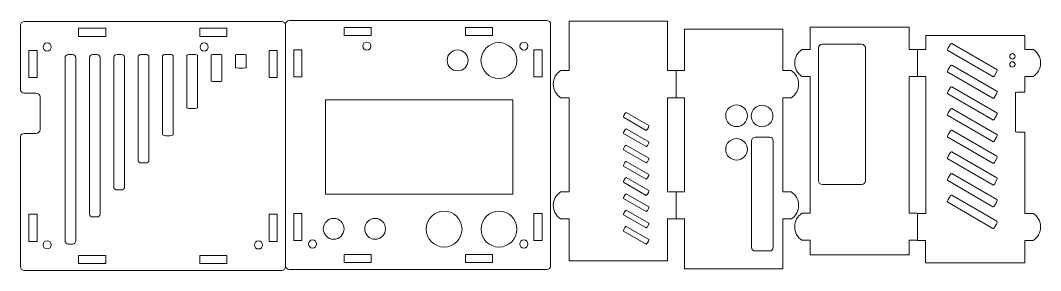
# Model space of a CAD drawing. Header units: inches. Extents: x 15.1 to 29.9, y 10.2 to 13.8.
import ezdxf

# ---------------------------------------------------------------- set-up
doc = ezdxf.new("R2010")
doc.units = ezdxf.units.IN
doc.header["$MEASUREMENT"] = 0
doc.layers.add('Layer 8', color=7, linetype='Continuous')

# ---------------------------------------------------------------- blocks, each defined once
blk = doc.blocks.new('block 5')
at = {"layer": 'Layer 8', "lineweight": 0}
blk.add_open_spline([(18.55, 10.614), (18.583, 10.614), (18.609, 10.588), (18.609, 10.555), (18.609, 10.522), (18.583, 10.496), (18.55, 10.496), (18.518, 10.496), (18.491, 10.522), (18.491, 10.555), (18.491, 10.588), (18.518, 10.614), (18.55, 10.614)], degree=3, knots=[0, 0, 0, 0, 1, 1, 1, 2, 2, 2, 3, 3, 3, 4, 4, 4, 4], dxfattribs=at)
blk = doc.blocks.new('block 4')
at = {"layer": 'Layer 8'}
blk.add_blockref('block 5', (0, 0), dxfattribs=at)
blk = doc.blocks.new('block 7')
at = {"layer": 'Layer 8', "lineweight": 0}
blk.add_open_spline([(15.476, 10.615), (15.508, 10.615), (15.535, 10.589), (15.535, 10.556), (15.535, 10.524), (15.508, 10.497), (15.476, 10.497), (15.443, 10.497), (15.416, 10.524), (15.416, 10.556), (15.416, 10.589), (15.443, 10.615), (15.476, 10.615)], degree=3, knots=[0, 0, 0, 0, 1, 1, 1, 2, 2, 2, 3, 3, 3, 4, 4, 4, 4], dxfattribs=at)
blk = doc.blocks.new('block 6')
at = {"layer": 'Layer 8'}
blk.add_blockref('block 7', (0, 0), dxfattribs=at)
blk = doc.blocks.new('block 9')
at = {"layer": 'Layer 8', "lineweight": 0}
blk.add_open_spline([(17.76, 13.49), (17.793, 13.49), (17.819, 13.464), (17.819, 13.431), (17.819, 13.399), (17.793, 13.372), (17.76, 13.372), (17.727, 13.372), (17.701, 13.399), (17.701, 13.431), (17.701, 13.464), (17.727, 13.49), (17.76, 13.49)], degree=3, knots=[0, 0, 0, 0, 1, 1, 1, 2, 2, 2, 3, 3, 3, 4, 4, 4, 4], dxfattribs=at)
blk = doc.blocks.new('block 8')
at = {"layer": 'Layer 8'}
blk.add_blockref('block 9', (0, 0), dxfattribs=at)
blk = doc.blocks.new('block 11')
at = {"layer": 'Layer 8', "lineweight": 0}
blk.add_open_spline([(15.474, 13.49), (15.507, 13.49), (15.534, 13.464), (15.534, 13.431), (15.534, 13.399), (15.507, 13.372), (15.474, 13.372), (15.442, 13.372), (15.415, 13.399), (15.415, 13.431), (15.415, 13.464), (15.442, 13.49), (15.474, 13.49)], degree=3, knots=[0, 0, 0, 0, 1, 1, 1, 2, 2, 2, 3, 3, 3, 4, 4, 4, 4], dxfattribs=at)
blk = doc.blocks.new('block 10')
at = {"layer": 'Layer 8'}
blk.add_blockref('block 11', (0, 0), dxfattribs=at)
blk = doc.blocks.new('block 12')
at = {"layer": 'Layer 8', "lineweight": 0}
blk.add_lwpolyline([(15.328, 11.001), (15.21, 11.001), (15.21, 10.607), (15.328, 10.607), (15.328, 11.001)], dxfattribs=at)
blk = doc.blocks.new('block 13')
at = {"layer": 'Layer 8', "lineweight": 0}
blk.add_lwpolyline([(15.328, 13.379), (15.21, 13.379), (15.21, 12.986), (15.328, 12.986), (15.328, 13.379)], dxfattribs=at)
blk = doc.blocks.new('block 14')
at = {"layer": 'Layer 8', "lineweight": 0}
blk.add_lwpolyline([(18.823, 11.001), (18.704, 11.001), (18.704, 10.607), (18.823, 10.607), (18.823, 11.001)], dxfattribs=at)
blk = doc.blocks.new('block 15')
at = {"layer": 'Layer 8', "lineweight": 0}
blk.add_lwpolyline([(18.823, 13.379), (18.704, 13.379), (18.704, 12.986), (18.823, 12.986), (18.823, 13.379)], dxfattribs=at)
blk = doc.blocks.new('block 17')
at = {"layer": 'Layer 8', "lineweight": 0}
blk.add_lwpolyline([(18.089, 10.285), (18.089, 10.403), (17.695, 10.403), (17.695, 10.285), (18.089, 10.285)], dxfattribs=at)
blk = doc.blocks.new('block 18')
at = {"layer": 'Layer 8', "lineweight": 0}
blk.add_lwpolyline([(16.327, 10.285), (16.327, 10.403), (15.933, 10.403), (15.933, 10.285), (16.327, 10.285)], dxfattribs=at)
blk = doc.blocks.new('block 16')
at = {"layer": 'Layer 8'}
for name in ['block 18', 'block 17']:
    blk.add_blockref(name, (0, 0), dxfattribs=at)
blk = doc.blocks.new('block 20')
at = {"layer": 'Layer 8', "lineweight": 0}
blk.add_lwpolyline([(18.089, 13.585), (18.089, 13.703), (17.695, 13.703), (17.695, 13.585), (18.089, 13.585)], dxfattribs=at)
blk = doc.blocks.new('block 21')
at = {"layer": 'Layer 8', "lineweight": 0}
blk.add_lwpolyline([(16.327, 13.585), (16.327, 13.703), (15.933, 13.703), (15.933, 13.585), (16.327, 13.585)], dxfattribs=at)
blk = doc.blocks.new('block 19')
at = {"layer": 'Layer 8'}
for name in ['block 21', 'block 20']:
    blk.add_blockref(name, (0, 0), dxfattribs=at)
blk = doc.blocks.new('block 22')
at = {"layer": 'Layer 8', "lineweight": 0}
blk.add_open_spline([(18.888, 13.804), (18.888, 13.804), (15.141, 13.804), (15.141, 13.804), (15.11, 13.804), (15.085, 13.779), (15.085, 13.748), (15.085, 13.748), (15.085, 12.805), (15.085, 12.805), (15.091, 12.78), (15.113, 12.761), (15.14, 12.761), (15.14, 12.761), (15.138, 12.761), (15.138, 12.761), (15.138, 12.761), (15.311, 12.761), (15.311, 12.761), (15.345, 12.761), (15.373, 12.736), (15.373, 12.705), (15.373, 12.705), (15.373, 12.231), (15.373, 12.231), (15.373, 12.2), (15.345, 12.175), (15.311, 12.175), (15.311, 12.175), (15.14, 12.175), (15.14, 12.175), (15.14, 12.175), (15.14, 12.175), (15.14, 12.175), (15.113, 12.175), (15.091, 12.157), (15.085, 12.132), (15.085, 12.132), (15.085, 10.239), (15.085, 10.239), (15.085, 10.208), (15.11, 10.182), (15.141, 10.182), (15.141, 10.182), (18.888, 10.182), (18.888, 10.182), (18.919, 10.182), (18.944, 10.208), (18.944, 10.239), (18.944, 10.239), (18.944, 13.748), (18.944, 13.748), (18.944, 13.779), (18.919, 13.804), (18.888, 13.804)], degree=3, knots=[0, 0, 0, 0, 1, 1, 1, 2, 2, 2, 3, 3, 3, 4, 4, 4, 5, 5, 5, 6, 6, 6, 7, 7, 7, 8, 8, 8, 9, 9, 9, 10, 10, 10, 11, 11, 11, 12, 12, 12, 13, 13, 13, 14, 14, 14, 15, 15, 15, 16, 16, 16, 17, 17, 17, 18, 18, 18, 18], dxfattribs=at)
blk = doc.blocks.new('block 3')
at = {"layer": 'Layer 8'}
for name in ['block 22', 'block 19', 'block 13', 'block 10', 'block 8', 'block 15', 'block 12', 'block 14', 'block 6', 'block 4', 'block 16']:
    blk.add_blockref(name, (0, 0), dxfattribs=at)
blk = doc.blocks.new('block 24')
at = {"layer": 'Layer 8', "lineweight": 0}
blk.add_open_spline([(16.798, 11.778), (16.798, 11.762), (16.82, 11.748), (16.847, 11.748), (16.847, 11.748), (16.907, 11.748), (16.907, 11.748), (16.934, 11.748), (16.956, 11.762), (16.956, 11.778), (16.956, 11.778), (16.956, 13.293), (16.956, 13.293), (16.956, 13.31), (16.934, 13.323), (16.907, 13.323), (16.907, 13.323), (16.847, 13.323), (16.847, 13.323), (16.82, 13.323), (16.798, 13.31), (16.798, 13.293), (16.798, 13.293), (16.798, 11.778), (16.798, 11.778)], degree=3, knots=[0, 0, 0, 0, 1, 1, 1, 2, 2, 2, 3, 3, 3, 4, 4, 4, 5, 5, 5, 6, 6, 6, 7, 7, 7, 8, 8, 8, 8], dxfattribs=at)
blk = doc.blocks.new('block 25')
at = {"layer": 'Layer 8', "lineweight": 0}
blk.add_open_spline([(17.153, 12.165), (17.153, 12.152), (17.174, 12.142), (17.201, 12.142), (17.201, 12.142), (17.262, 12.142), (17.262, 12.142), (17.288, 12.142), (17.31, 12.152), (17.31, 12.165), (17.31, 12.165), (17.31, 13.301), (17.31, 13.301), (17.31, 13.313), (17.288, 13.323), (17.262, 13.323), (17.262, 13.323), (17.201, 13.323), (17.201, 13.323), (17.174, 13.323), (17.153, 13.313), (17.153, 13.301), (17.153, 13.301), (17.153, 12.165), (17.153, 12.165)], degree=3, knots=[0, 0, 0, 0, 1, 1, 1, 2, 2, 2, 3, 3, 3, 4, 4, 4, 5, 5, 5, 6, 6, 6, 7, 7, 7, 8, 8, 8, 8], dxfattribs=at)
blk = doc.blocks.new('block 26')
at = {"layer": 'Layer 8', "lineweight": 0}
blk.add_open_spline([(17.507, 12.551), (17.507, 12.543), (17.529, 12.536), (17.555, 12.536), (17.555, 12.536), (17.616, 12.536), (17.616, 12.536), (17.643, 12.536), (17.664, 12.543), (17.664, 12.551), (17.664, 12.551), (17.664, 13.308), (17.664, 13.308), (17.664, 13.317), (17.643, 13.323), (17.616, 13.323), (17.616, 13.323), (17.555, 13.323), (17.555, 13.323), (17.529, 13.323), (17.507, 13.317), (17.507, 13.308), (17.507, 13.308), (17.507, 12.551), (17.507, 12.551)], degree=3, knots=[0, 0, 0, 0, 1, 1, 1, 2, 2, 2, 3, 3, 3, 4, 4, 4, 5, 5, 5, 6, 6, 6, 7, 7, 7, 8, 8, 8, 8], dxfattribs=at)
blk = doc.blocks.new('block 27')
at = {"layer": 'Layer 8', "lineweight": 0}
blk.add_open_spline([(17.861, 12.937), (17.861, 12.933), (17.883, 12.929), (17.91, 12.929), (17.91, 12.929), (17.97, 12.929), (17.97, 12.929), (17.997, 12.929), (18.019, 12.933), (18.019, 12.937), (18.019, 12.937), (18.019, 13.316), (18.019, 13.316), (18.019, 13.32), (17.997, 13.323), (17.97, 13.323), (17.97, 13.323), (17.91, 13.323), (17.91, 13.323), (17.883, 13.323), (17.861, 13.32), (17.861, 13.316), (17.861, 13.316), (17.861, 12.937), (17.861, 12.937)], degree=3, knots=[0, 0, 0, 0, 1, 1, 1, 2, 2, 2, 3, 3, 3, 4, 4, 4, 5, 5, 5, 6, 6, 6, 7, 7, 7, 8, 8, 8, 8], dxfattribs=at)
blk = doc.blocks.new('block 28')
at = {"layer": 'Layer 8', "lineweight": 0}
blk.add_open_spline([(18.216, 13.13), (18.216, 13.128), (18.237, 13.126), (18.264, 13.126), (18.264, 13.126), (18.325, 13.126), (18.325, 13.126), (18.351, 13.126), (18.373, 13.128), (18.373, 13.13), (18.373, 13.13), (18.373, 13.319), (18.373, 13.319), (18.373, 13.322), (18.351, 13.323), (18.325, 13.323), (18.325, 13.323), (18.264, 13.323), (18.264, 13.323), (18.237, 13.323), (18.216, 13.322), (18.216, 13.319), (18.216, 13.319), (18.216, 13.13), (18.216, 13.13)], degree=3, knots=[0, 0, 0, 0, 1, 1, 1, 2, 2, 2, 3, 3, 3, 4, 4, 4, 5, 5, 5, 6, 6, 6, 7, 7, 7, 8, 8, 8, 8], dxfattribs=at)
blk = doc.blocks.new('block 29')
at = {"layer": 'Layer 8', "lineweight": 0}
blk.add_open_spline([(16.09, 11.006), (16.09, 10.981), (16.111, 10.961), (16.138, 10.961), (16.138, 10.961), (16.199, 10.961), (16.199, 10.961), (16.225, 10.961), (16.247, 10.981), (16.247, 11.006), (16.247, 11.006), (16.247, 13.278), (16.247, 13.278), (16.247, 13.303), (16.225, 13.323), (16.199, 13.323), (16.199, 13.323), (16.138, 13.323), (16.138, 13.323), (16.111, 13.323), (16.09, 13.303), (16.09, 13.278), (16.09, 13.278), (16.09, 11.006), (16.09, 11.006)], degree=3, knots=[0, 0, 0, 0, 1, 1, 1, 2, 2, 2, 3, 3, 3, 4, 4, 4, 5, 5, 5, 6, 6, 6, 7, 7, 7, 8, 8, 8, 8], dxfattribs=at)
blk = doc.blocks.new('block 30')
at = {"layer": 'Layer 8', "lineweight": 0}
blk.add_open_spline([(16.444, 11.392), (16.444, 11.371), (16.466, 11.355), (16.492, 11.355), (16.492, 11.355), (16.553, 11.355), (16.553, 11.355), (16.58, 11.355), (16.601, 11.371), (16.601, 11.392), (16.601, 11.392), (16.601, 13.286), (16.601, 13.286), (16.601, 13.306), (16.58, 13.323), (16.553, 13.323), (16.553, 13.323), (16.492, 13.323), (16.492, 13.323), (16.466, 13.323), (16.444, 13.306), (16.444, 13.286), (16.444, 13.286), (16.444, 11.392), (16.444, 11.392)], degree=3, knots=[0, 0, 0, 0, 1, 1, 1, 2, 2, 2, 3, 3, 3, 4, 4, 4, 5, 5, 5, 6, 6, 6, 7, 7, 7, 8, 8, 8, 8], dxfattribs=at)
blk = doc.blocks.new('block 31')
at = {"layer": 'Layer 8', "lineweight": 0}
blk.add_open_spline([(15.735, 10.62), (15.735, 10.591), (15.757, 10.567), (15.784, 10.567), (15.784, 10.567), (15.844, 10.567), (15.844, 10.567), (15.871, 10.567), (15.893, 10.591), (15.893, 10.62), (15.893, 10.62), (15.893, 13.271), (15.893, 13.271), (15.893, 13.3), (15.871, 13.323), (15.844, 13.323), (15.844, 13.323), (15.784, 13.323), (15.784, 13.323), (15.757, 13.323), (15.735, 13.3), (15.735, 13.271), (15.735, 13.271), (15.735, 10.62), (15.735, 10.62)], degree=3, knots=[0, 0, 0, 0, 1, 1, 1, 2, 2, 2, 3, 3, 3, 4, 4, 4, 5, 5, 5, 6, 6, 6, 7, 7, 7, 8, 8, 8, 8], dxfattribs=at)
blk = doc.blocks.new('block 23')
at = {"layer": 'Layer 8'}
for name in ['block 31', 'block 29', 'block 30', 'block 24', 'block 25', 'block 26', 'block 27', 'block 28']:
    blk.add_blockref(name, (0, 0), dxfattribs=at)
blk = doc.blocks.new('block 2')
at = {"layer": 'Layer 8'}
for name in ['block 3', 'block 23']:
    blk.add_blockref(name, (0, 0), dxfattribs=at)
blk = doc.blocks.new('block 36')
at = {"layer": 'Layer 8', "lineweight": 0}
blk.add_open_spline([(19.337, 10.627), (19.304, 10.627), (19.278, 10.601), (19.278, 10.568), (19.278, 10.536), (19.304, 10.509), (19.337, 10.509), (19.37, 10.509), (19.396, 10.536), (19.396, 10.568), (19.396, 10.601), (19.37, 10.627), (19.337, 10.627)], degree=3, knots=[0, 0, 0, 0, 1, 1, 1, 2, 2, 2, 3, 3, 3, 4, 4, 4, 4], dxfattribs=at)
blk = doc.blocks.new('block 35')
at = {"layer": 'Layer 8'}
blk.add_blockref('block 36', (0, 0), dxfattribs=at)
blk = doc.blocks.new('block 38')
at = {"layer": 'Layer 8', "lineweight": 0}
blk.add_open_spline([(22.412, 10.629), (22.379, 10.629), (22.353, 10.602), (22.353, 10.57), (22.353, 10.537), (22.379, 10.51), (22.412, 10.51), (22.444, 10.51), (22.471, 10.537), (22.471, 10.57), (22.471, 10.602), (22.444, 10.629), (22.412, 10.629)], degree=3, knots=[0, 0, 0, 0, 1, 1, 1, 2, 2, 2, 3, 3, 3, 4, 4, 4, 4], dxfattribs=at)
blk = doc.blocks.new('block 37')
at = {"layer": 'Layer 8'}
blk.add_blockref('block 38', (0, 0), dxfattribs=at)
blk = doc.blocks.new('block 40')
at = {"layer": 'Layer 8', "lineweight": 0}
blk.add_open_spline([(20.127, 13.503), (20.095, 13.503), (20.068, 13.477), (20.068, 13.444), (20.068, 13.412), (20.095, 13.385), (20.127, 13.385), (20.16, 13.385), (20.186, 13.412), (20.186, 13.444), (20.186, 13.477), (20.16, 13.503), (20.127, 13.503)], degree=3, knots=[0, 0, 0, 0, 1, 1, 1, 2, 2, 2, 3, 3, 3, 4, 4, 4, 4], dxfattribs=at)
blk = doc.blocks.new('block 39')
at = {"layer": 'Layer 8'}
blk.add_blockref('block 40', (0, 0), dxfattribs=at)
blk = doc.blocks.new('block 42')
at = {"layer": 'Layer 8', "lineweight": 0}
blk.add_open_spline([(22.413, 13.503), (22.38, 13.503), (22.354, 13.477), (22.354, 13.444), (22.354, 13.412), (22.38, 13.385), (22.413, 13.385), (22.445, 13.385), (22.472, 13.412), (22.472, 13.444), (22.472, 13.477), (22.445, 13.503), (22.413, 13.503)], degree=3, knots=[0, 0, 0, 0, 1, 1, 1, 2, 2, 2, 3, 3, 3, 4, 4, 4, 4], dxfattribs=at)
blk = doc.blocks.new('block 41')
at = {"layer": 'Layer 8'}
blk.add_blockref('block 42', (0, 0), dxfattribs=at)
blk = doc.blocks.new('block 43')
at = {"layer": 'Layer 8', "lineweight": 0}
blk.add_lwpolyline([(22.559, 11.014), (22.677, 11.014), (22.677, 10.62), (22.559, 10.62), (22.559, 11.014)], dxfattribs=at)
blk = doc.blocks.new('block 44')
at = {"layer": 'Layer 8', "lineweight": 0}
blk.add_lwpolyline([(22.559, 13.392), (22.677, 13.392), (22.677, 12.999), (22.559, 12.999), (22.559, 13.392)], dxfattribs=at)
blk = doc.blocks.new('block 45')
at = {"layer": 'Layer 8', "lineweight": 0}
blk.add_lwpolyline([(19.065, 11.014), (19.183, 11.014), (19.183, 10.62), (19.065, 10.62), (19.065, 11.014)], dxfattribs=at)
blk = doc.blocks.new('block 46')
at = {"layer": 'Layer 8', "lineweight": 0}
blk.add_lwpolyline([(19.065, 13.392), (19.183, 13.392), (19.183, 12.999), (19.065, 12.999), (19.065, 13.392)], dxfattribs=at)
blk = doc.blocks.new('block 48')
at = {"layer": 'Layer 8', "lineweight": 0}
blk.add_lwpolyline([(19.798, 10.298), (19.798, 10.416), (20.192, 10.416), (20.192, 10.298), (19.798, 10.298)], dxfattribs=at)
blk = doc.blocks.new('block 49')
at = {"layer": 'Layer 8', "lineweight": 0}
blk.add_lwpolyline([(21.561, 10.298), (21.561, 10.416), (21.954, 10.416), (21.954, 10.298), (21.561, 10.298)], dxfattribs=at)
blk = doc.blocks.new('block 47')
at = {"layer": 'Layer 8'}
for name in ['block 48', 'block 49']:
    blk.add_blockref(name, (0, 0), dxfattribs=at)
blk = doc.blocks.new('block 51')
at = {"layer": 'Layer 8', "lineweight": 0}
blk.add_lwpolyline([(19.798, 13.599), (19.798, 13.717), (20.192, 13.717), (20.192, 13.599), (19.798, 13.599)], dxfattribs=at)
blk = doc.blocks.new('block 52')
at = {"layer": 'Layer 8', "lineweight": 0}
blk.add_lwpolyline([(21.561, 13.599), (21.561, 13.717), (21.954, 13.717), (21.954, 13.599), (21.561, 13.599)], dxfattribs=at)
blk = doc.blocks.new('block 50')
at = {"layer": 'Layer 8'}
for name in ['block 51', 'block 52']:
    blk.add_blockref(name, (0, 0), dxfattribs=at)
blk = doc.blocks.new('block 53')
at = {"layer": 'Layer 8', "lineweight": 0}
blk.add_open_spline([(18.944, 13.761), (18.944, 13.792), (18.969, 13.818), (19, 13.818), (19, 13.818), (22.746, 13.818), (22.746, 13.818), (22.777, 13.818), (22.802, 13.792), (22.802, 13.761), (22.802, 13.761), (22.802, 10.252), (22.802, 10.252), (22.802, 10.221), (22.777, 10.196), (22.746, 10.196), (22.746, 10.196), (19, 10.196), (19, 10.196), (18.969, 10.196), (18.944, 10.221), (18.944, 10.252)], degree=3, knots=[0, 0, 0, 0, 1, 1, 1, 2, 2, 2, 3, 3, 3, 4, 4, 4, 5, 5, 5, 6, 6, 6, 7, 7, 7, 7], dxfattribs=at)
blk = doc.blocks.new('block 34')
at = {"layer": 'Layer 8'}
for name in ['block 53', 'block 50', 'block 46', 'block 39', 'block 41', 'block 44', 'block 45', 'block 43', 'block 35', 'block 37', 'block 47']:
    blk.add_blockref(name, (0, 0), dxfattribs=at)
blk = doc.blocks.new('block 54')
at = {"layer": 'Layer 8', "lineweight": 0}
blk.add_open_spline([(19.645, 10.941), (19.728, 10.941), (19.796, 10.873), (19.796, 10.789), (19.796, 10.705), (19.728, 10.638), (19.645, 10.638), (19.561, 10.638), (19.493, 10.705), (19.493, 10.789), (19.493, 10.873), (19.561, 10.941), (19.645, 10.941)], degree=3, knots=[0, 0, 0, 0, 1, 1, 1, 2, 2, 2, 3, 3, 3, 4, 4, 4, 4], dxfattribs=at)
blk = doc.blocks.new('block 55')
at = {"layer": 'Layer 8', "lineweight": 0}
blk.add_open_spline([(20.247, 10.941), (20.331, 10.941), (20.399, 10.873), (20.399, 10.789), (20.399, 10.705), (20.331, 10.638), (20.247, 10.638), (20.163, 10.638), (20.096, 10.705), (20.096, 10.789), (20.096, 10.873), (20.163, 10.941), (20.247, 10.941)], degree=3, knots=[0, 0, 0, 0, 1, 1, 1, 2, 2, 2, 3, 3, 3, 4, 4, 4, 4], dxfattribs=at)
blk = doc.blocks.new('block 56')
at = {"layer": 'Layer 8', "lineweight": 0}
blk.add_open_spline([(21.448, 13.388), (21.532, 13.388), (21.6, 13.321), (21.6, 13.237), (21.6, 13.153), (21.532, 13.085), (21.448, 13.085), (21.364, 13.085), (21.296, 13.153), (21.296, 13.237), (21.296, 13.321), (21.364, 13.388), (21.448, 13.388)], degree=3, knots=[0, 0, 0, 0, 1, 1, 1, 2, 2, 2, 3, 3, 3, 4, 4, 4, 4], dxfattribs=at)
blk = doc.blocks.new('block 57')
at = {"layer": 'Layer 8', "lineweight": 0}
blk.add_open_spline([(22.05, 11.046), (22.194, 11.046), (22.311, 10.929), (22.311, 10.785), (22.311, 10.641), (22.194, 10.524), (22.05, 10.524), (21.906, 10.524), (21.789, 10.641), (21.789, 10.785), (21.789, 10.929), (21.906, 11.046), (22.05, 11.046)], degree=3, knots=[0, 0, 0, 0, 1, 1, 1, 2, 2, 2, 3, 3, 3, 4, 4, 4, 4], dxfattribs=at)
blk = doc.blocks.new('block 58')
at = {"layer": 'Layer 8', "lineweight": 0}
blk.add_open_spline([(22.049, 13.495), (22.193, 13.495), (22.309, 13.379), (22.309, 13.235), (22.309, 13.091), (22.193, 12.974), (22.049, 12.974), (21.905, 12.974), (21.788, 13.091), (21.788, 13.235), (21.788, 13.379), (21.905, 13.495), (22.049, 13.495)], degree=3, knots=[0, 0, 0, 0, 1, 1, 1, 2, 2, 2, 3, 3, 3, 4, 4, 4, 4], dxfattribs=at)
blk = doc.blocks.new('block 59')
at = {"layer": 'Layer 8', "lineweight": 0}
blk.add_open_spline([(21.251, 11.046), (21.395, 11.046), (21.512, 10.929), (21.512, 10.785), (21.512, 10.641), (21.395, 10.524), (21.251, 10.524), (21.107, 10.524), (20.99, 10.641), (20.99, 10.785), (20.99, 10.929), (21.107, 11.046), (21.251, 11.046)], degree=3, knots=[0, 0, 0, 0, 1, 1, 1, 2, 2, 2, 3, 3, 3, 4, 4, 4, 4], dxfattribs=at)
blk = doc.blocks.new('block 33')
at = {"layer": 'Layer 8'}
for name in ['block 34', 'block 56', 'block 58', 'block 59', 'block 57', 'block 54', 'block 55']:
    blk.add_blockref(name, (0, 0), dxfattribs=at)
blk = doc.blocks.new('block 60')
at = {"layer": 'Layer 8', "lineweight": 0}
blk.add_lwpolyline([(22.253, 12.666), (19.523, 12.666), (19.523, 11.292), (22.253, 11.292), (22.253, 12.666)], dxfattribs=at)
blk = doc.blocks.new('block 32')
at = {"layer": 'Layer 8'}
for name in ['block 33', 'block 60']:
    blk.add_blockref(name, (0, 0), dxfattribs=at)
blk = doc.blocks.new('block 65')
at = {"layer": 'Layer 8', "lineweight": 0}
blk.add_lwpolyline([(26.58, 10.413), (28.017, 10.413)], dxfattribs=at)
blk = doc.blocks.new('block 66')
at = {"layer": 'Layer 8', "lineweight": 0}
blk.add_open_spline([(28.017, 10.413), (28.017, 10.413), (28.017, 10.622), (28.017, 10.622), (28.017, 10.622), (28.138, 10.622), (28.138, 10.622), (28.138, 10.622), (28.138, 11.016), (28.138, 11.016), (28.138, 11.016), (28.017, 11.016), (28.017, 11.016), (28.017, 11.016), (28.017, 13.003), (28.017, 13.003), (28.017, 13.003), (28.138, 13.003), (28.138, 13.003), (28.138, 13.003), (28.138, 13.397), (28.138, 13.397), (28.138, 13.397), (28.017, 13.397), (28.017, 13.397), (28.017, 13.397), (28.017, 13.719), (28.017, 13.719), (28.017, 13.719), (26.58, 13.719), (26.58, 13.719), (26.58, 13.719), (26.58, 13.397), (26.58, 13.397), (26.58, 13.397), (26.576, 13.397), (26.576, 13.397), (26.576, 13.397), (26.46, 13.397), (26.46, 13.397), (26.46, 13.397), (26.458, 13.397), (26.458, 13.397), (26.458, 13.397), (26.458, 13.395), (26.458, 13.395), (26.395, 13.353), (26.353, 13.281), (26.353, 13.199), (26.353, 13.117), (26.395, 13.045), (26.458, 13.003), (26.458, 13.003), (26.458, 13.003), (26.458, 13.003), (26.458, 13.003), (26.459, 13.003), (26.459, 13.003), (26.459, 13.003), (26.459, 13.003), (26.459, 13.002), (26.459, 13.002), (26.46, 13.002), (26.46, 13.002), (26.46, 13.002), (26.46, 13.002), (26.46, 13.002), (26.46, 13.002), (26.58, 13.002), (26.58, 13.002), (26.58, 13.002), (26.58, 11.016), (26.58, 11.016), (26.58, 11.016), (26.576, 11.016), (26.576, 11.016), (26.576, 11.016), (26.576, 11.016), (26.576, 11.016), (26.576, 11.016), (26.46, 11.016), (26.46, 11.016), (26.46, 11.016), (26.46, 11.016), (26.46, 11.016), (26.46, 11.016), (26.458, 11.016), (26.458, 11.016), (26.458, 11.016), (26.458, 11.015), (26.458, 11.015), (26.395, 10.973), (26.353, 10.901), (26.353, 10.819), (26.353, 10.737), (26.395, 10.665), (26.458, 10.623), (26.458, 10.623), (26.458, 10.622), (26.458, 10.622), (26.458, 10.622), (26.459, 10.622), (26.459, 10.622), (26.459, 10.622), (26.459, 10.622), (26.459, 10.622), (26.459, 10.622), (26.46, 10.622), (26.46, 10.622), (26.46, 10.622), (26.46, 10.622), (26.46, 10.622), (26.46, 10.622), (26.58, 10.622), (26.58, 10.622), (26.58, 10.622), (26.58, 10.413), (26.58, 10.413)], degree=3, knots=[0, 0, 0, 0, 1, 1, 1, 2, 2, 2, 3, 3, 3, 4, 4, 4, 5, 5, 5, 6, 6, 6, 7, 7, 7, 8, 8, 8, 9, 9, 9, 10, 10, 10, 11, 11, 11, 12, 12, 12, 13, 13, 13, 14, 14, 14, 15, 15, 15, 16, 16, 16, 17, 17, 17, 18, 18, 18, 19, 19, 19, 20, 20, 20, 21, 21, 21, 22, 22, 22, 23, 23, 23, 24, 24, 24, 25, 25, 25, 26, 26, 26, 27, 27, 27, 28, 28, 28, 29, 29, 29, 30, 30, 30, 31, 31, 31, 32, 32, 32, 33, 33, 33, 34, 34, 34, 35, 35, 35, 36, 36, 36, 37, 37, 37, 38, 38, 38, 39, 39, 39, 39], dxfattribs=at)
blk = doc.blocks.new('block 68')
at = {"layer": 'Layer 8', "lineweight": 0}
blk.add_open_spline([(26.756, 13.471), (26.725, 13.471), (26.7, 13.446), (26.7, 13.416), (26.7, 13.416), (26.7, 11.488), (26.7, 11.488), (26.7, 11.457), (26.725, 11.433), (26.756, 11.433), (26.756, 11.433), (27.326, 11.433), (27.326, 11.433), (27.357, 11.433), (27.382, 11.457), (27.382, 11.488), (27.382, 11.488), (27.382, 13.416), (27.382, 13.416), (27.382, 13.446), (27.357, 13.471), (27.326, 13.471), (27.326, 13.471), (26.756, 13.471), (26.756, 13.471)], degree=3, knots=[0, 0, 0, 0, 1, 1, 1, 2, 2, 2, 3, 3, 3, 4, 4, 4, 5, 5, 5, 6, 6, 6, 7, 7, 7, 8, 8, 8, 8], dxfattribs=at)
blk = doc.blocks.new('block 67')
at = {"layer": 'Layer 8'}
blk.add_blockref('block 68', (0, 0), dxfattribs=at)
blk = doc.blocks.new('block 64')
at = {"layer": 'Layer 8'}
for name in ['block 66', 'block 67', 'block 65']:
    blk.add_blockref(name, (0, 0), dxfattribs=at)
blk = doc.blocks.new('block 63')
at = {"layer": 'Layer 8'}
blk.add_blockref('block 64', (0, 0), dxfattribs=at)
blk = doc.blocks.new('block 62')
at = {"layer": 'Layer 8'}
blk.add_blockref('block 63', (0, 0), dxfattribs=at)
blk = doc.blocks.new('block 70')
at = {"layer": 'Layer 8', "lineweight": 0}
blk.add_lwpolyline([(28.138, 10.62), (28.26, 10.62), (28.259, 10.619), (28.259, 10.295)], dxfattribs=at)
blk = doc.blocks.new('block 71')
at = {"layer": 'Layer 8', "lineweight": 0}
blk.add_lwpolyline([(28.138, 13.003), (28.26, 13.003), (28.26, 11.014), (28.138, 11.014)], dxfattribs=at)
blk = doc.blocks.new('block 72')
at = {"layer": 'Layer 8', "lineweight": 0}
blk.add_open_spline([(28.258, 10.617), (28.258, 10.617), (28.258, 10.295), (28.258, 10.295), (28.258, 10.295), (29.701, 10.295), (29.701, 10.295), (29.701, 10.295), (29.701, 10.618), (29.701, 10.618), (29.701, 10.618), (29.703, 10.62), (29.703, 10.62), (29.703, 10.62), (29.709, 10.62), (29.709, 10.62), (29.709, 10.62), (29.825, 10.62), (29.825, 10.62), (29.825, 10.62), (29.825, 10.62), (29.825, 10.62), (29.825, 10.62), (29.825, 10.62), (29.825, 10.62), (29.889, 10.663), (29.932, 10.735), (29.932, 10.817), (29.932, 10.9), (29.889, 10.972), (29.825, 11.014), (29.825, 11.014), (29.825, 11.014), (29.825, 11.014), (29.825, 11.014), (29.825, 11.014), (29.825, 11.014), (29.825, 11.014), (29.703, 11.014), (29.703, 11.014), (29.703, 11.014), (29.703, 12.195), (29.703, 12.195), (29.697, 12.193), (29.688, 12.192), (29.678, 12.192), (29.678, 12.192), (29.631, 12.192), (29.631, 12.192), (29.611, 12.192), (29.565, 12.197), (29.565, 12.203), (29.565, 12.203), (29.565, 12.766), (29.565, 12.766), (29.565, 12.772), (29.611, 12.776), (29.632, 12.776), (29.632, 12.776), (29.678, 12.776), (29.678, 12.776), (29.688, 12.776), (29.697, 12.775), (29.703, 12.774), (29.703, 12.774), (29.703, 13.003), (29.703, 13.003), (29.703, 13.003), (29.825, 13.003), (29.825, 13.003), (29.825, 13.003), (29.825, 13.003), (29.825, 13.003), (29.889, 13.045), (29.932, 13.118), (29.932, 13.2), (29.932, 13.283), (29.889, 13.355), (29.825, 13.397), (29.825, 13.397), (29.825, 13.397), (29.825, 13.397), (29.825, 13.397), (29.825, 13.397), (29.825, 13.397), (29.825, 13.397), (29.703, 13.397), (29.703, 13.397), (29.703, 13.397), (29.703, 13.601), (29.703, 13.601), (29.703, 13.601), (28.26, 13.601), (28.26, 13.601), (28.26, 13.601), (28.26, 13.396), (28.26, 13.396), (28.26, 13.396), (28.138, 13.396), (28.138, 13.396)], degree=3, knots=[0, 0, 0, 0, 1, 1, 1, 2, 2, 2, 3, 3, 3, 4, 4, 4, 5, 5, 5, 6, 6, 6, 7, 7, 7, 8, 8, 8, 9, 9, 9, 10, 10, 10, 11, 11, 11, 12, 12, 12, 13, 13, 13, 14, 14, 14, 15, 15, 15, 16, 16, 16, 17, 17, 17, 18, 18, 18, 19, 19, 19, 20, 20, 20, 21, 21, 21, 22, 22, 22, 23, 23, 23, 24, 24, 24, 25, 25, 25, 26, 26, 26, 27, 27, 27, 28, 28, 28, 29, 29, 29, 30, 30, 30, 31, 31, 31, 32, 32, 32, 33, 33, 33, 33], dxfattribs=at)
blk = doc.blocks.new('block 76')
at = {"layer": 'Layer 8', "lineweight": 0}
blk.add_open_spline([(29.522, 13.336), (29.5, 13.336), (29.482, 13.318), (29.482, 13.296), (29.482, 13.275), (29.5, 13.257), (29.522, 13.257), (29.543, 13.257), (29.561, 13.275), (29.561, 13.296), (29.561, 13.318), (29.543, 13.336), (29.522, 13.336)], degree=3, knots=[0, 0, 0, 0, 1, 1, 1, 2, 2, 2, 3, 3, 3, 4, 4, 4, 4], dxfattribs=at)
blk = doc.blocks.new('block 75')
at = {"layer": 'Layer 8'}
blk.add_blockref('block 76', (0, 0), dxfattribs=at)
blk = doc.blocks.new('block 74')
at = {"layer": 'Layer 8'}
blk.add_blockref('block 75', (0, 0), dxfattribs=at)
blk = doc.blocks.new('block 78')
at = {"layer": 'Layer 8', "lineweight": 0}
blk.add_open_spline([(29.296, 13.103), (29.303, 13.099), (29.301, 13.081), (29.291, 13.064), (29.291, 13.064), (29.268, 13.024), (29.268, 13.024), (29.258, 13.007), (29.244, 12.996), (29.237, 13.001), (29.237, 13.001), (28.581, 13.379), (28.581, 13.379), (28.574, 13.383), (28.576, 13.401), (28.586, 13.418), (28.586, 13.418), (28.609, 13.458), (28.609, 13.458), (28.619, 13.475), (28.633, 13.486), (28.64, 13.482), (28.64, 13.482), (29.296, 13.103), (29.296, 13.103)], degree=3, knots=[0, 0, 0, 0, 1, 1, 1, 2, 2, 2, 3, 3, 3, 4, 4, 4, 5, 5, 5, 6, 6, 6, 7, 7, 7, 8, 8, 8, 8], dxfattribs=at)
blk = doc.blocks.new('block 80')
at = {"layer": 'Layer 8', "lineweight": 0}
blk.add_open_spline([(29.296, 12.788), (29.303, 12.784), (29.301, 12.766), (29.291, 12.749), (29.291, 12.749), (29.268, 12.71), (29.268, 12.71), (29.258, 12.692), (29.244, 12.681), (29.237, 12.686), (29.237, 12.686), (28.581, 13.064), (28.581, 13.064), (28.574, 13.068), (28.576, 13.086), (28.586, 13.103), (28.586, 13.103), (28.609, 13.143), (28.609, 13.143), (28.619, 13.16), (28.633, 13.171), (28.64, 13.167), (28.64, 13.167), (29.296, 12.788), (29.296, 12.788)], degree=3, knots=[0, 0, 0, 0, 1, 1, 1, 2, 2, 2, 3, 3, 3, 4, 4, 4, 5, 5, 5, 6, 6, 6, 7, 7, 7, 8, 8, 8, 8], dxfattribs=at)
blk = doc.blocks.new('block 79')
at = {"layer": 'Layer 8'}
blk.add_blockref('block 80', (0, 0), dxfattribs=at)
blk = doc.blocks.new('block 82')
at = {"layer": 'Layer 8', "lineweight": 0}
blk.add_open_spline([(29.296, 12.473), (29.303, 12.469), (29.301, 12.451), (29.291, 12.434), (29.291, 12.434), (29.268, 12.395), (29.268, 12.395), (29.258, 12.377), (29.244, 12.366), (29.237, 12.371), (29.237, 12.371), (28.581, 12.749), (28.581, 12.749), (28.574, 12.753), (28.576, 12.771), (28.586, 12.788), (28.586, 12.788), (28.609, 12.828), (28.609, 12.828), (28.619, 12.845), (28.633, 12.856), (28.64, 12.852), (28.64, 12.852), (29.296, 12.473), (29.296, 12.473)], degree=3, knots=[0, 0, 0, 0, 1, 1, 1, 2, 2, 2, 3, 3, 3, 4, 4, 4, 5, 5, 5, 6, 6, 6, 7, 7, 7, 8, 8, 8, 8], dxfattribs=at)
blk = doc.blocks.new('block 81')
at = {"layer": 'Layer 8'}
blk.add_blockref('block 82', (0, 0), dxfattribs=at)
blk = doc.blocks.new('block 84')
at = {"layer": 'Layer 8', "lineweight": 0}
blk.add_open_spline([(29.296, 12.158), (29.303, 12.154), (29.301, 12.136), (29.291, 12.119), (29.291, 12.119), (29.268, 12.08), (29.268, 12.08), (29.258, 12.062), (29.244, 12.051), (29.237, 12.056), (29.237, 12.056), (28.581, 12.434), (28.581, 12.434), (28.574, 12.438), (28.576, 12.456), (28.586, 12.473), (28.586, 12.473), (28.609, 12.513), (28.609, 12.513), (28.619, 12.53), (28.633, 12.541), (28.64, 12.537), (28.64, 12.537), (29.296, 12.158), (29.296, 12.158)], degree=3, knots=[0, 0, 0, 0, 1, 1, 1, 2, 2, 2, 3, 3, 3, 4, 4, 4, 5, 5, 5, 6, 6, 6, 7, 7, 7, 8, 8, 8, 8], dxfattribs=at)
blk = doc.blocks.new('block 83')
at = {"layer": 'Layer 8'}
blk.add_blockref('block 84', (0, 0), dxfattribs=at)
blk = doc.blocks.new('block 86')
at = {"layer": 'Layer 8', "lineweight": 0}
blk.add_open_spline([(29.296, 11.843), (29.303, 11.839), (29.301, 11.821), (29.291, 11.804), (29.291, 11.804), (29.268, 11.765), (29.268, 11.765), (29.258, 11.747), (29.244, 11.737), (29.237, 11.741), (29.237, 11.741), (28.581, 12.119), (28.581, 12.119), (28.574, 12.123), (28.576, 12.141), (28.586, 12.158), (28.586, 12.158), (28.609, 12.198), (28.609, 12.198), (28.619, 12.215), (28.633, 12.226), (28.64, 12.222), (28.64, 12.222), (29.296, 11.843), (29.296, 11.843)], degree=3, knots=[0, 0, 0, 0, 1, 1, 1, 2, 2, 2, 3, 3, 3, 4, 4, 4, 5, 5, 5, 6, 6, 6, 7, 7, 7, 8, 8, 8, 8], dxfattribs=at)
blk = doc.blocks.new('block 85')
at = {"layer": 'Layer 8'}
blk.add_blockref('block 86', (0, 0), dxfattribs=at)
blk = doc.blocks.new('block 88')
at = {"layer": 'Layer 8', "lineweight": 0}
blk.add_open_spline([(29.296, 11.528), (29.303, 11.524), (29.301, 11.506), (29.291, 11.489), (29.291, 11.489), (29.268, 11.45), (29.268, 11.45), (29.258, 11.432), (29.244, 11.422), (29.237, 11.426), (29.237, 11.426), (28.581, 11.804), (28.581, 11.804), (28.574, 11.809), (28.576, 11.826), (28.586, 11.843), (28.586, 11.843), (28.609, 11.883), (28.609, 11.883), (28.619, 11.9), (28.633, 11.911), (28.64, 11.907), (28.64, 11.907), (29.296, 11.528), (29.296, 11.528)], degree=3, knots=[0, 0, 0, 0, 1, 1, 1, 2, 2, 2, 3, 3, 3, 4, 4, 4, 5, 5, 5, 6, 6, 6, 7, 7, 7, 8, 8, 8, 8], dxfattribs=at)
blk = doc.blocks.new('block 87')
at = {"layer": 'Layer 8'}
blk.add_blockref('block 88', (0, 0), dxfattribs=at)
blk = doc.blocks.new('block 90')
at = {"layer": 'Layer 8', "lineweight": 0}
blk.add_open_spline([(29.296, 11.213), (29.303, 11.209), (29.301, 11.191), (29.291, 11.174), (29.291, 11.174), (29.268, 11.135), (29.268, 11.135), (29.258, 11.117), (29.244, 11.107), (29.237, 11.111), (29.237, 11.111), (28.581, 11.489), (28.581, 11.489), (28.574, 11.494), (28.576, 11.511), (28.586, 11.528), (28.586, 11.528), (28.609, 11.568), (28.609, 11.568), (28.619, 11.585), (28.633, 11.596), (28.64, 11.592), (28.64, 11.592), (29.296, 11.213), (29.296, 11.213)], degree=3, knots=[0, 0, 0, 0, 1, 1, 1, 2, 2, 2, 3, 3, 3, 4, 4, 4, 5, 5, 5, 6, 6, 6, 7, 7, 7, 8, 8, 8, 8], dxfattribs=at)
blk = doc.blocks.new('block 89')
at = {"layer": 'Layer 8'}
blk.add_blockref('block 90', (0, 0), dxfattribs=at)
blk = doc.blocks.new('block 92')
at = {"layer": 'Layer 8', "lineweight": 0}
blk.add_open_spline([(29.296, 10.898), (29.303, 10.894), (29.301, 10.876), (29.291, 10.859), (29.291, 10.859), (29.268, 10.82), (29.268, 10.82), (29.258, 10.802), (29.244, 10.792), (29.237, 10.796), (29.237, 10.796), (28.581, 11.175), (28.581, 11.175), (28.574, 11.179), (28.576, 11.196), (28.586, 11.213), (28.586, 11.213), (28.609, 11.253), (28.609, 11.253), (28.619, 11.27), (28.633, 11.281), (28.64, 11.277), (28.64, 11.277), (29.296, 10.898), (29.296, 10.898)], degree=3, knots=[0, 0, 0, 0, 1, 1, 1, 2, 2, 2, 3, 3, 3, 4, 4, 4, 5, 5, 5, 6, 6, 6, 7, 7, 7, 8, 8, 8, 8], dxfattribs=at)
blk = doc.blocks.new('block 91')
at = {"layer": 'Layer 8'}
blk.add_blockref('block 92', (0, 0), dxfattribs=at)
blk = doc.blocks.new('block 77')
at = {"layer": 'Layer 8'}
for name in ['block 78', 'block 79', 'block 81', 'block 83', 'block 85', 'block 87', 'block 89', 'block 91']:
    blk.add_blockref(name, (0, 0), dxfattribs=at)
blk = doc.blocks.new('block 95')
at = {"layer": 'Layer 8', "lineweight": 0}
blk.add_open_spline([(29.522, 13.218), (29.5, 13.218), (29.482, 13.2), (29.482, 13.178), (29.482, 13.156), (29.5, 13.139), (29.522, 13.139), (29.543, 13.139), (29.561, 13.156), (29.561, 13.178), (29.561, 13.2), (29.543, 13.218), (29.522, 13.218)], degree=3, knots=[0, 0, 0, 0, 1, 1, 1, 2, 2, 2, 3, 3, 3, 4, 4, 4, 4], dxfattribs=at)
blk = doc.blocks.new('block 94')
at = {"layer": 'Layer 8'}
blk.add_blockref('block 95', (0, 0), dxfattribs=at)
blk = doc.blocks.new('block 93')
at = {"layer": 'Layer 8'}
blk.add_blockref('block 94', (0, 0), dxfattribs=at)
blk = doc.blocks.new('block 73')
at = {"layer": 'Layer 8'}
for name in ['block 77', 'block 74', 'block 93']:
    blk.add_blockref(name, (0, 0), dxfattribs=at)
blk = doc.blocks.new('block 69')
at = {"layer": 'Layer 8'}
for name in ['block 72', 'block 73', 'block 71', 'block 70']:
    blk.add_blockref(name, (0, 0), dxfattribs=at)
blk = doc.blocks.new('block 61')
at = {"layer": 'Layer 8'}
for name in ['block 62', 'block 69']:
    blk.add_blockref(name, (0, 0), dxfattribs=at)
blk = doc.blocks.new('block 99')
at = {"layer": 'Layer 8', "lineweight": 0}
blk.add_open_spline([(23.862, 10.992), (23.858, 10.994), (23.861, 11.006), (23.868, 11.017), (23.868, 11.017), (23.883, 11.043), (23.883, 11.043), (23.889, 11.055), (23.898, 11.063), (23.901, 11.061), (23.901, 11.061), (24.229, 10.871), (24.229, 10.871), (24.233, 10.869), (24.23, 10.858), (24.224, 10.847), (24.224, 10.847), (24.209, 10.82), (24.209, 10.82), (24.202, 10.809), (24.193, 10.801), (24.19, 10.803), (24.19, 10.803), (23.862, 10.992), (23.862, 10.992)], degree=3, knots=[0, 0, 0, 0, 1, 1, 1, 2, 2, 2, 3, 3, 3, 4, 4, 4, 5, 5, 5, 6, 6, 6, 7, 7, 7, 8, 8, 8, 8], dxfattribs=at)
blk = doc.blocks.new('block 100')
at = {"layer": 'Layer 8', "lineweight": 0}
blk.add_open_spline([(23.862, 11.229), (23.858, 11.231), (23.861, 11.242), (23.868, 11.253), (23.868, 11.253), (23.883, 11.28), (23.883, 11.28), (23.889, 11.291), (23.898, 11.299), (23.901, 11.297), (23.901, 11.297), (24.229, 11.107), (24.229, 11.107), (24.233, 11.105), (24.23, 11.094), (24.224, 11.083), (24.224, 11.083), (24.209, 11.056), (24.209, 11.056), (24.202, 11.045), (24.193, 11.037), (24.19, 11.039), (24.19, 11.039), (23.862, 11.229), (23.862, 11.229)], degree=3, knots=[0, 0, 0, 0, 1, 1, 1, 2, 2, 2, 3, 3, 3, 4, 4, 4, 5, 5, 5, 6, 6, 6, 7, 7, 7, 8, 8, 8, 8], dxfattribs=at)
blk = doc.blocks.new('block 101')
at = {"layer": 'Layer 8', "lineweight": 0}
blk.add_open_spline([(23.862, 11.465), (23.858, 11.467), (23.861, 11.478), (23.868, 11.49), (23.868, 11.49), (23.883, 11.516), (23.883, 11.516), (23.889, 11.527), (23.898, 11.535), (23.901, 11.533), (23.901, 11.533), (24.229, 11.344), (24.229, 11.344), (24.233, 11.342), (24.23, 11.331), (24.224, 11.319), (24.224, 11.319), (24.209, 11.293), (24.209, 11.293), (24.202, 11.281), (24.193, 11.273), (24.19, 11.275), (24.19, 11.275), (23.862, 11.465), (23.862, 11.465)], degree=3, knots=[0, 0, 0, 0, 1, 1, 1, 2, 2, 2, 3, 3, 3, 4, 4, 4, 5, 5, 5, 6, 6, 6, 7, 7, 7, 8, 8, 8, 8], dxfattribs=at)
blk = doc.blocks.new('block 102')
at = {"layer": 'Layer 8', "lineweight": 0}
blk.add_open_spline([(23.862, 11.701), (23.858, 11.703), (23.861, 11.714), (23.868, 11.726), (23.868, 11.726), (23.883, 11.752), (23.883, 11.752), (23.889, 11.764), (23.898, 11.771), (23.901, 11.769), (23.901, 11.769), (24.229, 11.58), (24.229, 11.58), (24.233, 11.578), (24.23, 11.567), (24.224, 11.555), (24.224, 11.555), (24.209, 11.529), (24.209, 11.529), (24.202, 11.517), (24.193, 11.51), (24.19, 11.512), (24.19, 11.512), (23.862, 11.701), (23.862, 11.701)], degree=3, knots=[0, 0, 0, 0, 1, 1, 1, 2, 2, 2, 3, 3, 3, 4, 4, 4, 5, 5, 5, 6, 6, 6, 7, 7, 7, 8, 8, 8, 8], dxfattribs=at)
blk = doc.blocks.new('block 103')
at = {"layer": 'Layer 8', "lineweight": 0}
blk.add_open_spline([(23.862, 11.937), (23.858, 11.939), (23.861, 11.95), (23.868, 11.962), (23.868, 11.962), (23.883, 11.988), (23.883, 11.988), (23.889, 12), (23.898, 12.008), (23.901, 12.005), (23.901, 12.005), (24.229, 11.816), (24.229, 11.816), (24.233, 11.814), (24.23, 11.803), (24.224, 11.791), (24.224, 11.791), (24.209, 11.765), (24.209, 11.765), (24.202, 11.754), (24.193, 11.746), (24.19, 11.748), (24.19, 11.748), (23.862, 11.937), (23.862, 11.937)], degree=3, knots=[0, 0, 0, 0, 1, 1, 1, 2, 2, 2, 3, 3, 3, 4, 4, 4, 5, 5, 5, 6, 6, 6, 7, 7, 7, 8, 8, 8, 8], dxfattribs=at)
blk = doc.blocks.new('block 104')
at = {"layer": 'Layer 8', "lineweight": 0}
blk.add_open_spline([(23.862, 12.174), (23.858, 12.176), (23.861, 12.187), (23.868, 12.198), (23.868, 12.198), (23.883, 12.224), (23.883, 12.224), (23.889, 12.236), (23.898, 12.244), (23.901, 12.242), (23.901, 12.242), (24.229, 12.052), (24.229, 12.052), (24.233, 12.05), (24.23, 12.039), (24.224, 12.028), (24.224, 12.028), (24.209, 12.001), (24.209, 12.001), (24.202, 11.99), (24.193, 11.982), (24.19, 11.984), (24.19, 11.984), (23.862, 12.174), (23.862, 12.174)], degree=3, knots=[0, 0, 0, 0, 1, 1, 1, 2, 2, 2, 3, 3, 3, 4, 4, 4, 5, 5, 5, 6, 6, 6, 7, 7, 7, 8, 8, 8, 8], dxfattribs=at)
blk = doc.blocks.new('block 105')
at = {"layer": 'Layer 8', "lineweight": 0}
blk.add_open_spline([(23.862, 12.41), (23.858, 12.412), (23.861, 12.423), (23.868, 12.434), (23.868, 12.434), (23.883, 12.461), (23.883, 12.461), (23.889, 12.472), (23.898, 12.48), (23.901, 12.478), (23.901, 12.478), (24.229, 12.289), (24.229, 12.289), (24.233, 12.286), (24.23, 12.275), (24.224, 12.264), (24.224, 12.264), (24.209, 12.238), (24.209, 12.238), (24.202, 12.226), (24.193, 12.218), (24.19, 12.22), (24.19, 12.22), (23.862, 12.41), (23.862, 12.41)], degree=3, knots=[0, 0, 0, 0, 1, 1, 1, 2, 2, 2, 3, 3, 3, 4, 4, 4, 5, 5, 5, 6, 6, 6, 7, 7, 7, 8, 8, 8, 8], dxfattribs=at)
blk = doc.blocks.new('block 106')
at = {"layer": 'Layer 8', "lineweight": 0}
blk.add_open_spline([(23.862, 10.756), (23.858, 10.758), (23.861, 10.769), (23.868, 10.781), (23.868, 10.781), (23.883, 10.807), (23.883, 10.807), (23.889, 10.819), (23.898, 10.826), (23.901, 10.824), (23.901, 10.824), (24.229, 10.635), (24.229, 10.635), (24.233, 10.633), (24.23, 10.622), (24.224, 10.61), (24.224, 10.61), (24.209, 10.584), (24.209, 10.584), (24.202, 10.572), (24.194, 10.565), (24.19, 10.567), (24.19, 10.567), (23.862, 10.756), (23.862, 10.756)], degree=3, knots=[0, 0, 0, 0, 1, 1, 1, 2, 2, 2, 3, 3, 3, 4, 4, 4, 5, 5, 5, 6, 6, 6, 7, 7, 7, 8, 8, 8, 8], dxfattribs=at)
blk = doc.blocks.new('block 98')
at = {"layer": 'Layer 8'}
for name in ['block 105', 'block 104', 'block 103', 'block 102', 'block 101', 'block 100', 'block 99', 'block 106']:
    blk.add_blockref(name, (0, 0), dxfattribs=at)
blk = doc.blocks.new('block 107')
at = {"layer": 'Layer 8', "lineweight": 0}
blk.add_lwpolyline([(24.626, 11.327), (24.504, 11.327), (24.504, 12.119)], dxfattribs=at)
blk = doc.blocks.new('block 108')
at = {"layer": 'Layer 8', "lineweight": 0}
blk.add_open_spline([(24.626, 13.089), (24.626, 13.089), (24.504, 13.089), (24.504, 13.089), (24.504, 13.089), (24.504, 13.808), (24.504, 13.808), (24.504, 13.808), (23.069, 13.808), (23.069, 13.808), (23.069, 13.808), (23.069, 13.089), (23.069, 13.089), (23.069, 13.089), (23.063, 13.089), (23.063, 13.089), (23.063, 13.089), (23.063, 13.089), (23.063, 13.089), (23.063, 13.089), (22.947, 13.089), (22.947, 13.089), (22.883, 13.047), (22.84, 12.975), (22.84, 12.893), (22.84, 12.81), (22.883, 12.737), (22.947, 12.695), (22.947, 12.695), (22.947, 12.695), (22.947, 12.695), (22.947, 12.695), (23.063, 12.695), (23.063, 12.695), (23.063, 12.695), (23.069, 12.695), (23.069, 12.695), (23.069, 12.695), (23.069, 11.327), (23.069, 11.327), (23.069, 11.327), (22.947, 11.327), (22.947, 11.327), (22.947, 11.327), (22.947, 11.327), (22.947, 11.327), (22.947, 11.327), (22.947, 11.327), (22.947, 11.327), (22.883, 11.284), (22.84, 11.212), (22.84, 11.13), (22.84, 11.047), (22.883, 10.975), (22.947, 10.933), (22.947, 10.933), (23.063, 10.933), (23.063, 10.933), (23.063, 10.933), (23.063, 10.933), (23.063, 10.933), (23.063, 10.933), (23.069, 10.933), (23.069, 10.933), (23.069, 10.933), (23.069, 10.324), (23.069, 10.324), (23.069, 10.324), (24.504, 10.324), (24.504, 10.324), (24.504, 10.324), (24.504, 10.933), (24.504, 10.933), (24.504, 10.933), (24.626, 10.933), (24.626, 10.933)], degree=3, knots=[0, 0, 0, 0, 1, 1, 1, 2, 2, 2, 3, 3, 3, 4, 4, 4, 5, 5, 5, 6, 6, 6, 7, 7, 7, 8, 8, 8, 9, 9, 9, 10, 10, 10, 11, 11, 11, 12, 12, 12, 13, 13, 13, 14, 14, 14, 15, 15, 15, 16, 16, 16, 17, 17, 17, 18, 18, 18, 19, 19, 19, 20, 20, 20, 21, 21, 21, 22, 22, 22, 23, 23, 23, 24, 24, 24, 25, 25, 25, 25], dxfattribs=at)
blk = doc.blocks.new('block 109')
at = {"layer": 'Layer 8', "lineweight": 0}
blk.add_lwpolyline([(24.504, 12.118), (24.504, 12.695), (24.626, 12.695)], dxfattribs=at)
blk = doc.blocks.new('block 97')
at = {"layer": 'Layer 8'}
for name in ['block 108', 'block 109', 'block 98', 'block 107']:
    blk.add_blockref(name, (0, 0), dxfattribs=at)
blk = doc.blocks.new('block 113')
at = {"layer": 'Layer 8', "lineweight": 0}
blk.add_open_spline([(25.721, 12.429), (25.721, 12.342), (25.791, 12.271), (25.878, 12.271), (25.965, 12.271), (26.036, 12.342), (26.036, 12.429), (26.036, 12.516), (25.965, 12.586), (25.878, 12.586), (25.791, 12.586), (25.721, 12.516), (25.721, 12.429)], degree=3, knots=[0, 0, 0, 0, 1, 1, 1, 2, 2, 2, 3, 3, 3, 4, 4, 4, 4], dxfattribs=at)
blk = doc.blocks.new('block 114')
at = {"layer": 'Layer 8', "lineweight": 0}
blk.add_open_spline([(25.726, 10.518), (25.726, 10.49), (25.75, 10.467), (25.778, 10.467), (25.778, 10.467), (25.99, 10.467), (25.99, 10.467), (26.018, 10.467), (26.041, 10.49), (26.041, 10.518), (26.041, 10.518), (26.041, 12.068), (26.041, 12.068), (26.041, 12.097), (26.018, 12.12), (25.99, 12.12), (25.99, 12.12), (25.778, 12.12), (25.778, 12.12), (25.75, 12.12), (25.726, 12.097), (25.726, 12.068), (25.726, 12.068), (25.726, 10.518), (25.726, 10.518)], degree=3, knots=[0, 0, 0, 0, 1, 1, 1, 2, 2, 2, 3, 3, 3, 4, 4, 4, 5, 5, 5, 6, 6, 6, 7, 7, 7, 8, 8, 8, 8], dxfattribs=at)
blk = doc.blocks.new('block 115')
at = {"layer": 'Layer 8', "lineweight": 0}
blk.add_lwpolyline([(24.626, 12.695), (24.748, 12.695), (24.748, 11.895)], dxfattribs=at)
blk = doc.blocks.new('block 116')
at = {"layer": 'Layer 8', "lineweight": 0}
blk.add_open_spline([(24.626, 10.932), (24.626, 10.932), (24.748, 10.932), (24.748, 10.932), (24.748, 10.932), (24.748, 10.206), (24.748, 10.206), (24.748, 10.206), (26.182, 10.206), (26.182, 10.206), (26.182, 10.206), (26.182, 10.933), (26.182, 10.933), (26.182, 10.933), (26.188, 10.933), (26.188, 10.933), (26.188, 10.933), (26.188, 10.932), (26.188, 10.932), (26.188, 10.932), (26.305, 10.932), (26.305, 10.932), (26.369, 10.974), (26.411, 11.047), (26.411, 11.129), (26.411, 11.212), (26.369, 11.284), (26.304, 11.326), (26.304, 11.326), (26.304, 11.326), (26.304, 11.326), (26.304, 11.326), (26.188, 11.326), (26.188, 11.326), (26.188, 11.326), (26.182, 11.326), (26.182, 11.326), (26.182, 11.326), (26.182, 12.695), (26.182, 12.695), (26.182, 12.695), (26.304, 12.695), (26.304, 12.695), (26.304, 12.695), (26.304, 12.695), (26.304, 12.695), (26.304, 12.695), (26.305, 12.695), (26.305, 12.695), (26.369, 12.737), (26.411, 12.809), (26.411, 12.891), (26.411, 12.974), (26.369, 13.047), (26.304, 13.089), (26.304, 13.089), (26.188, 13.089), (26.188, 13.089), (26.188, 13.089), (26.188, 13.088), (26.188, 13.088), (26.188, 13.088), (26.182, 13.088), (26.182, 13.088), (26.182, 13.088), (26.182, 13.689), (26.182, 13.689), (26.182, 13.689), (24.748, 13.689), (24.748, 13.689), (24.748, 13.689), (24.748, 13.088), (24.748, 13.088), (24.748, 13.088), (24.626, 13.088), (24.626, 13.088)], degree=3, knots=[0, 0, 0, 0, 1, 1, 1, 2, 2, 2, 3, 3, 3, 4, 4, 4, 5, 5, 5, 6, 6, 6, 7, 7, 7, 8, 8, 8, 9, 9, 9, 10, 10, 10, 11, 11, 11, 12, 12, 12, 13, 13, 13, 14, 14, 14, 15, 15, 15, 16, 16, 16, 17, 17, 17, 18, 18, 18, 19, 19, 19, 20, 20, 20, 21, 21, 21, 22, 22, 22, 23, 23, 23, 24, 24, 24, 25, 25, 25, 25], dxfattribs=at)
blk = doc.blocks.new('block 117')
at = {"layer": 'Layer 8', "lineweight": 0}
blk.add_lwpolyline([(24.748, 11.895), (24.748, 11.326), (24.626, 11.326)], dxfattribs=at)
blk = doc.blocks.new('block 112')
at = {"layer": 'Layer 8'}
for name in ['block 116', 'block 115', 'block 113', 'block 114', 'block 117']:
    blk.add_blockref(name, (0, 0), dxfattribs=at)
blk = doc.blocks.new('block 118')
at = {"layer": 'Layer 8', "lineweight": 0}
blk.add_open_spline([(25.507, 12.275), (25.594, 12.275), (25.664, 12.346), (25.664, 12.433), (25.664, 12.52), (25.594, 12.59), (25.507, 12.59), (25.42, 12.59), (25.35, 12.52), (25.35, 12.433), (25.35, 12.346), (25.42, 12.275), (25.507, 12.275)], degree=3, knots=[0, 0, 0, 0, 1, 1, 1, 2, 2, 2, 3, 3, 3, 4, 4, 4, 4], dxfattribs=at)
blk = doc.blocks.new('block 119')
at = {"layer": 'Layer 8', "lineweight": 0}
blk.add_open_spline([(25.507, 11.787), (25.594, 11.787), (25.664, 11.857), (25.664, 11.944), (25.664, 12.031), (25.594, 12.102), (25.507, 12.102), (25.42, 12.102), (25.35, 12.031), (25.35, 11.944), (25.35, 11.857), (25.42, 11.787), (25.507, 11.787)], degree=3, knots=[0, 0, 0, 0, 1, 1, 1, 2, 2, 2, 3, 3, 3, 4, 4, 4, 4], dxfattribs=at)
blk = doc.blocks.new('block 111')
at = {"layer": 'Layer 8'}
for name in ['block 112', 'block 118', 'block 119']:
    blk.add_blockref(name, (0, 0), dxfattribs=at)
blk = doc.blocks.new('block 120')
at = {"layer": 'Layer 8', "lineweight": 0}
blk.add_lwpolyline([(24.626, 10.933), (24.626, 11.327)], dxfattribs=at)
blk = doc.blocks.new('block 121')
at = {"layer": 'Layer 8', "lineweight": 0}
blk.add_lwpolyline([(24.626, 12.695), (24.626, 13.089)], dxfattribs=at)
blk = doc.blocks.new('block 110')
at = {"layer": 'Layer 8'}
for name in ['block 111', 'block 121', 'block 120']:
    blk.add_blockref(name, (0, 0), dxfattribs=at)
blk = doc.blocks.new('block 96')
at = {"layer": 'Layer 8'}
for name in ['block 97', 'block 110']:
    blk.add_blockref(name, (0, 0), dxfattribs=at)

msp = doc.modelspace()

# ---------------------------------------------------------------- block references
at = {"layer": 'Layer 8'}
for name in ['block 32', 'block 96', 'block 2', 'block 61']:
    msp.add_blockref(name, (0, 0), dxfattribs=at)

doc.saveas('drawing.dxf')
